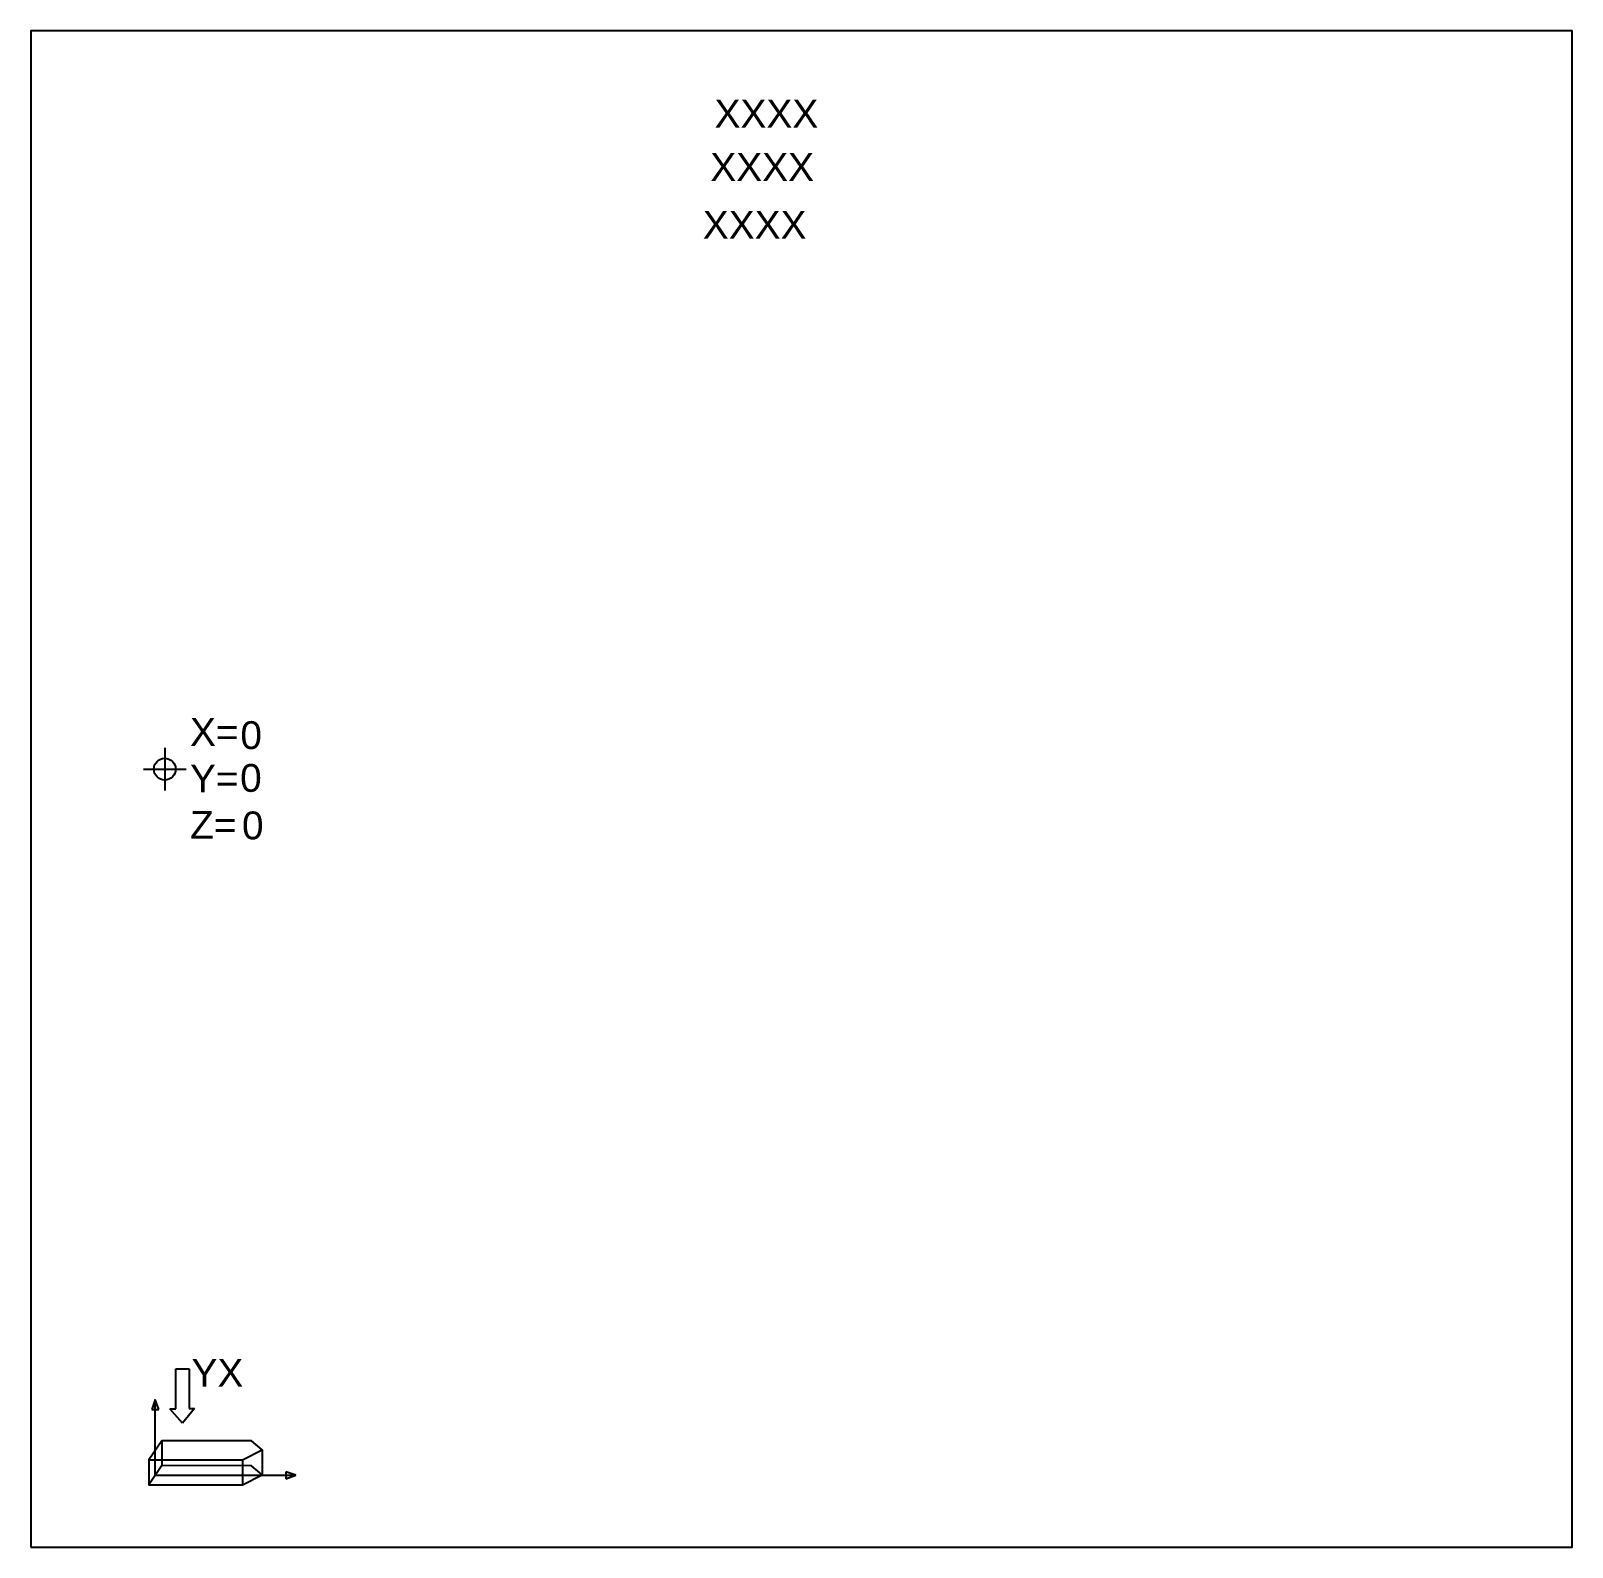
# Model space of a CAD drawing. Header units: millimetres. Extents: x 0 to 2769, y 0 to 2723.
import ezdxf

# ---------------------------------------------------------------- set-up
doc = ezdxf.new("R2010")
doc.units = ezdxf.units.MM
doc.layers.add('Обозначение видов', color=4, linetype='Continuous')
doc.layers.add('Плоскости', color=5, linetype='Continuous')
doc.styles.get("Standard").update_dxf_attribs({"font": 'arial.ttf'})

# ---------------------------------------------------------------- blocks, each defined once
blk = doc.blocks.new('*U19')
at = {"layer": 'Плоскости'}
for p, q in [((240.5, 1435.5), (240.5, 1358.7)), ((202.1, 1397.1), (278.9, 1397.1)), ((260.6, 320), (284.4, 320)), ((260.6, 248.5), (260.6, 320)), ((284.4, 320), (284.4, 248.9)), ((223.4, 265.4), (217.5, 247.3)), ((223.4, 129.2), (223.4, 265.4)), ((229.7, 247.3), (223.4, 265.4)), ((217.5, 247.3), (229.7, 247.3)), ((272.5, 222.4), (249.6, 248.5)), ((249.6, 248.5), (260.6, 248.5)), ((294.2, 248.9), (272.5, 222.4)), ((284.4, 248.9), (294.2, 248.9)), ((235.2, 191.1), (235.2, 146.4)), ((415.4, 174.6), (415.4, 129.8)), ((211.7, 156.8), (211.7, 112)), ((380.3, 156.8), (380.3, 112)), ((223.4, 129.2), (476.2, 129.2)), ((476.2, 129.2), (458.1, 135.1)), ((458.1, 135.1), (458.1, 122.9)), ((458.1, 122.9), (476.2, 129.2))]:
    blk.add_line(p, q, dxfattribs=at)
blk.add_lwpolyline([(0, 0), (2768.6, 0), (2768.6, 2722.8), (0, 2722.8)], close=True, dxfattribs=at)
for points in [[(235.2, 191.1), (211.7, 156.8), (380.3, 156.8), (415.4, 174.6), (396.2, 191), (235.2, 191.1)], [(235.2, 146.4), (211.7, 112), (380.3, 112), (415.4, 129.8), (396.2, 146.3), (235.2, 146.4)]]:
    blk.add_lwpolyline(points, dxfattribs=at)
blk.add_circle((240.5, 1397.1), 19.6, dxfattribs=at)
at = {"layer": 'Обозначение видов'}
for tag, p in [('ВИД', (547.4, 1221.8)), ('МАСШТАБ', (551.7, 1147.4)), ('ПРИМЕЧАНИЕ', (546.4, 1077.7))]:
    blk.add_attdef(tag, p, '', height=50, dxfattribs=at)
at = {"layer": 'Плоскости', "char_height": 50, "attachment_point": 1}
for s, width, insert in [('X=\\PY=\\PZ=', 62.526, (285.9, 1488.7)), ('YX', 137.543, (288.6, 338))]:
    blk.add_mtext_dynamic_manual_height_columns(s, width=width, gutter_width=12.5, heights=[0], dxfattribs=dict(at, insert=insert))
at = {"layer": 'Плоскости'}
for tag, p in [('X', (376.4, 1433.1)), ('Y', (375.9, 1356.3)), ('Z', (379.3, 1271))]:
    blk.add_attdef(tag, p, '', height=50, dxfattribs=at)
at = {"layer": 'Плоскости', "flags": 1}
blk.add_attdef('ЛИСТ', (548.1, 1003.5), '', height=50, dxfattribs=at)

msp = doc.modelspace()

# ---------------------------------------------------------------- block references
ref = msp.add_blockref('*U19', (0, 0))
ref.add_attrib('X', '0', (376.4, 1433.1), dxfattribs={"layer": 'Плоскости', "height": 50})
ref.add_attrib('Y', '0', (375.9, 1356.3), dxfattribs={"layer": 'Плоскости', "height": 50})
ref.add_attrib('Z', '0', (379.3, 1271), dxfattribs={"layer": 'Плоскости', "height": 50})
ref.add_attrib('ВИД', 'ХХХХ', (1228.1, 2548.9), dxfattribs={"height": 50})
ref.add_attrib('МАСШТАБ', 'ХХХХ', (1220.5, 2453.1), dxfattribs={"height": 50})
ref.add_attrib('ПРИМЕЧАНИЕ', 'ХХХХ', (1207, 2349.5), dxfattribs={"height": 50})

doc.saveas('drawing.dxf')
